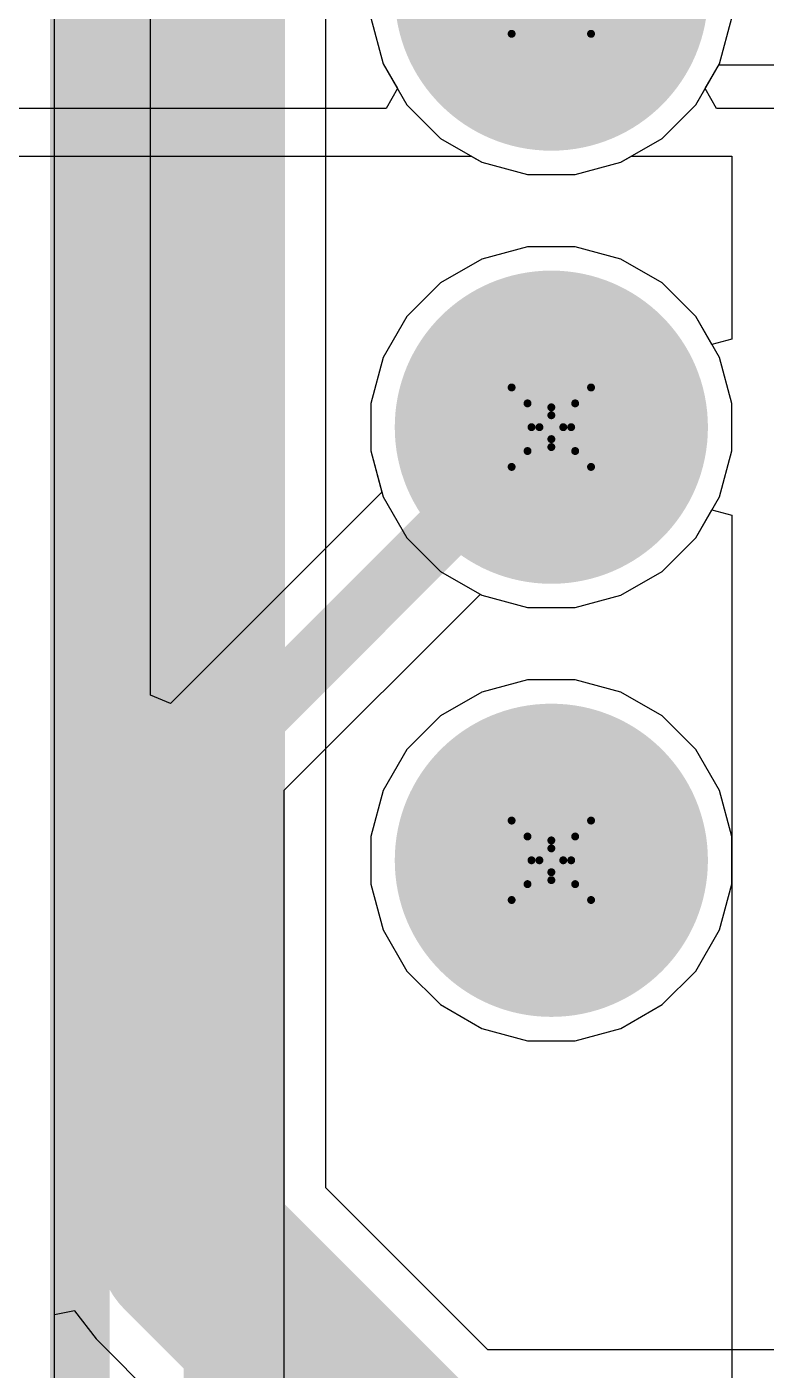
# Model space of a CAD drawing. Header units: inches. Extents: x -7 to 5163, y -3 to 5149.
# Drawn here: x 1.83 to 6.56, y 112 to 120.59 of the extents above; entities that cross this region are included whole.
import ezdxf

# ---------------------------------------------------------------- set-up
doc = ezdxf.new("R2010")
doc.units = ezdxf.units.IN
for name, color, linetype in [('Bottom Layer', 5, 'Continuous'), ('Bottom Solder', 6, 'Continuous'), ('Drill Drawing', 1, 'Continuous'), ('GND', 76, 'Continuous'), ('Multi-Layer', 9, 'Continuous'), ('Pad Holes', 156, 'Continuous'), ('PWR', 16, 'Continuous'), ('Top Layer', 1, 'Continuous'), ('Top Solder', 216, 'Continuous')]:
    doc.layers.add(name, color=color, linetype=linetype)

# ---------------------------------------------------------------- blocks, each defined once
blk = doc.blocks.new('A_DF_09_A_KG_T2S_55')
at = {"layer": 'Bottom Layer'}
h = blk.add_hatch(color=5, dxfattribs=at)
edge = h.paths.add_edge_path()
edge.add_arc((-1.385, -1.42), 0.9, 0, 360)
h = blk.add_hatch(color=5, dxfattribs=at)
edge = h.paths.add_edge_path()
edge.add_arc((1.385, -1.42), 0.9, 0, 360)
h = blk.add_hatch(color=5, dxfattribs=at)
edge = h.paths.add_edge_path()
edge.add_arc((4.155, -1.42), 0.9, 0, 360)
at = {"layer": 'Bottom Solder'}
h = blk.add_hatch(color=6, dxfattribs=at)
edge = h.paths.add_edge_path()
edge.add_arc((-1.385, -1.42), 1.0016, 0, 360)
h = blk.add_hatch(color=6, dxfattribs=at)
edge = h.paths.add_edge_path()
edge.add_arc((1.385, -1.42), 1.0016, 0, 360)
h = blk.add_hatch(color=6, dxfattribs=at)
edge = h.paths.add_edge_path()
edge.add_arc((4.155, -1.42), 1.0016, 0, 360)
at = {"layer": 'GND'}
h = blk.add_hatch(color=76, dxfattribs=at)
edge = h.paths.add_edge_path()
edge.add_arc((-1.385, -1.42), 0.9, 0, 360)
h = blk.add_hatch(color=76, dxfattribs=at)
edge = h.paths.add_edge_path()
edge.add_arc((1.385, -1.42), 0.9, 0, 360)
h = blk.add_hatch(color=76, dxfattribs=at)
edge = h.paths.add_edge_path()
edge.add_arc((4.155, -1.42), 0.9, 0, 360)
at = {"layer": 'Multi-Layer'}
h = blk.add_hatch(color=9, dxfattribs=at)
edge = h.paths.add_edge_path()
edge.add_arc((-1.385, -1.42), 0.9, 0, 360)
h = blk.add_hatch(color=9, dxfattribs=at)
edge = h.paths.add_edge_path()
edge.add_arc((1.385, -1.42), 0.9, 0, 360)
h = blk.add_hatch(color=9, dxfattribs=at)
edge = h.paths.add_edge_path()
edge.add_arc((4.155, -1.42), 0.9, 0, 360)
at = {"layer": 'Pad Holes'}
h = blk.add_hatch(color=7, dxfattribs=at)
edge = h.paths.add_edge_path()
edge.add_arc((-1.385, -1.42), 0.525, 0, 360)
h = blk.add_hatch(color=7, dxfattribs=at)
edge = h.paths.add_edge_path()
edge.add_arc((1.385, -1.42), 0.525, 0, 360)
h = blk.add_hatch(color=7, dxfattribs=at)
edge = h.paths.add_edge_path()
edge.add_arc((4.155, -1.42), 0.525, 0, 360)
at = {"layer": 'PWR'}
h = blk.add_hatch(color=16, dxfattribs=at)
edge = h.paths.add_edge_path()
edge.add_arc((-1.385, -1.42), 0.9, 0, 360)
h = blk.add_hatch(color=16, dxfattribs=at)
edge = h.paths.add_edge_path()
edge.add_arc((1.385, -1.42), 0.9, 0, 360)
h = blk.add_hatch(color=16, dxfattribs=at)
edge = h.paths.add_edge_path()
edge.add_arc((4.155, -1.42), 0.9, 0, 360)
at = {"layer": 'Top Layer'}
h = blk.add_hatch(color=1, dxfattribs=at)
edge = h.paths.add_edge_path()
edge.add_arc((-1.385, -1.42), 0.9, 0, 360)
h = blk.add_hatch(color=1, dxfattribs=at)
edge = h.paths.add_edge_path()
edge.add_arc((1.385, -1.42), 0.9, 0, 360)
h = blk.add_hatch(color=1, dxfattribs=at)
edge = h.paths.add_edge_path()
edge.add_arc((4.155, -1.42), 0.9, 0, 360)
at = {"layer": 'Top Solder'}
h = blk.add_hatch(color=216, dxfattribs=at)
edge = h.paths.add_edge_path()
edge.add_arc((-1.385, -1.42), 1.0016, 0, 360)
h = blk.add_hatch(color=216, dxfattribs=at)
edge = h.paths.add_edge_path()
edge.add_arc((1.385, -1.42), 1.0016, 0, 360)
h = blk.add_hatch(color=216, dxfattribs=at)
edge = h.paths.add_edge_path()
edge.add_arc((4.155, -1.42), 1.0016, 0, 360)

msp = doc.modelspace()

# ---------------------------------------------------------------- linework, layer by layer
at = {"layer": 'Bottom Layer'}
for p, q in [((2.0066, 106.7177), (2.0066, 176.3268)), ((3.7419, 113.1629), (3.7419, 147.1817)), ((4.03, 120.6451), (4.1086, 120.3516)), ((6.2594, 120.3516), (6.338, 120.6451)), ((4.1086, 120.3516), (4.2606, 120.0884)), ((6.1074, 120.0884), (6.2594, 120.3516)), ((4.2606, 120.0884), (4.4754, 119.8736)), ((5.8926, 119.8736), (6.1074, 120.0884)), ((4.4754, 119.8736), (4.7386, 119.7216)), ((5.6294, 119.7216), (5.8926, 119.8736)), ((4.7386, 119.7216), (5.0321, 119.643)), ((5.3359, 119.643), (5.6294, 119.7216)), ((5.0321, 119.643), (5.3359, 119.643)), ((5.0321, 119.181), (4.7386, 119.1024)), ((5.3359, 119.181), (5.0321, 119.181)), ((5.6294, 119.1024), (5.3359, 119.181)), ((4.7386, 119.1024), (4.4754, 118.9504)), ((5.8926, 118.9504), (5.6294, 119.1024)), ((4.4754, 118.9504), (4.2606, 118.7356)), ((6.1074, 118.7356), (5.8926, 118.9504)), ((4.2606, 118.7356), (4.1086, 118.4724)), ((6.2594, 118.4724), (6.1074, 118.7356)), ((4.1086, 118.4724), (4.03, 118.1789)), ((6.338, 118.1789), (6.2594, 118.4724)), ((4.03, 118.1789), (4.03, 117.8751)), ((6.338, 117.8751), (6.338, 118.1789)), ((4.03, 117.8751), (4.1086, 117.5816)), ((6.2594, 117.5816), (6.338, 117.8751)), ((4.1086, 117.5816), (4.2606, 117.3184)), ((6.1074, 117.3184), (6.2594, 117.5816)), ((4.2606, 117.3184), (4.4754, 117.1036)), ((5.8926, 117.1036), (6.1074, 117.3184)), ((4.4754, 117.1036), (4.7386, 116.9516)), ((5.6294, 116.9516), (5.8926, 117.1036)), ((4.7386, 116.9516), (5.0321, 116.873)), ((5.3359, 116.873), (5.6294, 116.9516)), ((5.0321, 116.873), (5.3359, 116.873)), ((4.7386, 116.3324), (4.4754, 116.1804)), ((5.0321, 116.411), (4.7386, 116.3324)), ((5.3359, 116.411), (5.0321, 116.411)), ((5.6294, 116.3324), (5.3359, 116.411)), ((5.8926, 116.1804), (5.6294, 116.3324)), ((4.4754, 116.1804), (4.2606, 115.9656)), ((6.1074, 115.9656), (5.8926, 116.1804)), ((4.2606, 115.9656), (4.1086, 115.7024)), ((6.2594, 115.7024), (6.1074, 115.9656)), ((4.1086, 115.7024), (4.03, 115.4089)), ((6.338, 115.4089), (6.2594, 115.7024)), ((4.03, 115.4089), (4.03, 115.1051)), ((6.338, 115.1051), (6.338, 115.4089)), ((4.03, 115.1051), (4.1086, 114.8116)), ((6.2594, 114.8116), (6.338, 115.1051)), ((4.1086, 114.8116), (4.2606, 114.5484)), ((6.1074, 114.5484), (6.2594, 114.8116)), ((4.2606, 114.5484), (4.4754, 114.3336)), ((5.8926, 114.3336), (6.1074, 114.5484)), ((4.4754, 114.3336), (4.7386, 114.1816)), ((5.6294, 114.1816), (5.8926, 114.3336)), ((4.7386, 114.1816), (5.0321, 114.103)), ((5.3359, 114.103), (5.6294, 114.1816)), ((5.0321, 114.103), (5.3359, 114.103)), ((4.7781, 112.1267), (3.7419, 113.1629)), ((2.0066, 112.3525), (2.1336, 112.3777)), ((2.1336, 112.3777), (2.1346, 112.3754)), ((2.0066, 107.9459), (2.0066, 112.3525)), ((2.1346, 112.3754), (2.2714, 112.197)), ((2.2714, 112.197), (3.8122, 110.6563)), ((6.7894, 112.1267), (4.7781, 112.1267))]:
    msp.add_line(p, q, dxfattribs=at)
for points in [[(2.8805, 112.8061, 1.2, 1.2, 0), (2.8805, 147.5385, 1.2, 1.2, 0)], [(2.8805, 112.8061, 1.2, 1.2, 0), (4.4213, 111.2654, 1.2, 1.2, 0)]]:
    msp.add_lwpolyline(points, format="xyseb", dxfattribs=at)
msp.add_lwpolyline([(2.5805, 112.8061, 0.6, 0.6, 1), (3.1805, 112.8061, 0.6, 0.6, 1)], format="xyseb", close=True, dxfattribs=at)
msp.add_lwpolyline([(2.5805, 112.8061, 0.6, 0.6, 1), (3.1805, 112.8061, 0.6, 0.6, 1)], format="xyseb", close=True, dxfattribs=at)
at = {"layer": 'Drill Drawing'}
for points in [[(4.93, 120.543, 0.0508, 0.0508, 0), (5.057, 120.797, 0.0508, 0.0508, 0)], [(5.311, 120.797, 0.0508, 0.0508, 0), (5.438, 120.543, 0.0508, 0.0508, 0)], [(4.93, 120.543, 0.0508, 0.0508, 0), (5.184, 120.67, 0.0508, 0.0508, 0)], [(5.184, 120.67, 0.0508, 0.0508, 0), (5.438, 120.543, 0.0508, 0.0508, 0)], [(4.93, 118.281, 0.0508, 0.0508, 0), (5.184, 118.154, 0.0508, 0.0508, 0)], [(4.93, 118.281, 0.0508, 0.0508, 0), (5.057, 118.027, 0.0508, 0.0508, 0)], [(5.184, 118.154, 0.0508, 0.0508, 0), (5.438, 118.281, 0.0508, 0.0508, 0)], [(5.311, 118.027, 0.0508, 0.0508, 0), (5.438, 118.281, 0.0508, 0.0508, 0)], [(5.0316, 118.1794, 0.0508, 0.0508, 0), (5.184, 118.1032, 0.0508, 0.0508, 0)], [(5.0316, 118.1794, 0.0508, 0.0508, 0), (5.1078, 118.027, 0.0508, 0.0508, 0)], [(5.184, 118.1032, 0.0508, 0.0508, 0), (5.3364, 118.1794, 0.0508, 0.0508, 0)], [(5.2602, 118.027, 0.0508, 0.0508, 0), (5.3364, 118.1794, 0.0508, 0.0508, 0)], [(4.93, 117.773, 0.0508, 0.0508, 0), (5.057, 118.027, 0.0508, 0.0508, 0)], [(5.0316, 117.8746, 0.0508, 0.0508, 0), (5.1078, 118.027, 0.0508, 0.0508, 0)], [(5.2602, 118.027, 0.0508, 0.0508, 0), (5.3364, 117.8746, 0.0508, 0.0508, 0)], [(5.311, 118.027, 0.0508, 0.0508, 0), (5.438, 117.773, 0.0508, 0.0508, 0)], [(5.0316, 117.8746, 0.0508, 0.0508, 0), (5.184, 117.9508, 0.0508, 0.0508, 0)], [(5.184, 117.9508, 0.0508, 0.0508, 0), (5.3364, 117.8746, 0.0508, 0.0508, 0)], [(4.93, 117.773, 0.0508, 0.0508, 0), (5.184, 117.9, 0.0508, 0.0508, 0)], [(5.184, 117.9, 0.0508, 0.0508, 0), (5.438, 117.773, 0.0508, 0.0508, 0)], [(4.93, 115.511, 0.0508, 0.0508, 0), (5.184, 115.384, 0.0508, 0.0508, 0)], [(4.93, 115.511, 0.0508, 0.0508, 0), (5.057, 115.257, 0.0508, 0.0508, 0)], [(5.184, 115.384, 0.0508, 0.0508, 0), (5.438, 115.511, 0.0508, 0.0508, 0)], [(5.311, 115.257, 0.0508, 0.0508, 0), (5.438, 115.511, 0.0508, 0.0508, 0)], [(5.0316, 115.4094, 0.0508, 0.0508, 0), (5.184, 115.3332, 0.0508, 0.0508, 0)], [(5.0316, 115.4094, 0.0508, 0.0508, 0), (5.1078, 115.257, 0.0508, 0.0508, 0)], [(5.184, 115.3332, 0.0508, 0.0508, 0), (5.3364, 115.4094, 0.0508, 0.0508, 0)], [(5.2602, 115.257, 0.0508, 0.0508, 0), (5.3364, 115.4094, 0.0508, 0.0508, 0)], [(4.93, 115.003, 0.0508, 0.0508, 0), (5.057, 115.257, 0.0508, 0.0508, 0)], [(5.0316, 115.1046, 0.0508, 0.0508, 0), (5.1078, 115.257, 0.0508, 0.0508, 0)], [(5.2602, 115.257, 0.0508, 0.0508, 0), (5.3364, 115.1046, 0.0508, 0.0508, 0)], [(5.311, 115.257, 0.0508, 0.0508, 0), (5.438, 115.003, 0.0508, 0.0508, 0)], [(4.93, 115.003, 0.0508, 0.0508, 0), (5.184, 115.13, 0.0508, 0.0508, 0)], [(5.0316, 115.1046, 0.0508, 0.0508, 0), (5.184, 115.1808, 0.0508, 0.0508, 0)], [(5.184, 115.1808, 0.0508, 0.0508, 0), (5.3364, 115.1046, 0.0508, 0.0508, 0)], [(5.184, 115.13, 0.0508, 0.0508, 0), (5.438, 115.003, 0.0508, 0.0508, 0)]]:
    msp.add_lwpolyline(points, format="xyseb", dxfattribs=at)
for points in [[(4.9173, 120.543, 0.0254, 0.0254, 1), (4.9427, 120.543, 0.0254, 0.0254, 1)], [(4.9173, 120.543, 0.0254, 0.0254, 1), (4.9427, 120.543, 0.0254, 0.0254, 1)], [(5.4253, 120.543, 0.0254, 0.0254, 1), (5.4507, 120.543, 0.0254, 0.0254, 1)], [(5.4253, 120.543, 0.0254, 0.0254, 1), (5.4507, 120.543, 0.0254, 0.0254, 1)], [(4.9173, 118.281, 0.0254, 0.0254, 1), (4.9427, 118.281, 0.0254, 0.0254, 1)], [(4.9173, 118.281, 0.0254, 0.0254, 1), (4.9427, 118.281, 0.0254, 0.0254, 1)], [(5.4253, 118.281, 0.0254, 0.0254, 1), (5.4507, 118.281, 0.0254, 0.0254, 1)], [(5.4253, 118.281, 0.0254, 0.0254, 1), (5.4507, 118.281, 0.0254, 0.0254, 1)], [(5.0189, 118.1794, 0.0254, 0.0254, 1), (5.0443, 118.1794, 0.0254, 0.0254, 1)], [(5.0189, 118.1794, 0.0254, 0.0254, 1), (5.0443, 118.1794, 0.0254, 0.0254, 1)], [(5.1713, 118.154, 0.0254, 0.0254, 1), (5.1967, 118.154, 0.0254, 0.0254, 1)], [(5.1713, 118.154, 0.0254, 0.0254, 1), (5.1967, 118.154, 0.0254, 0.0254, 1)], [(5.3237, 118.1794, 0.0254, 0.0254, 1), (5.3491, 118.1794, 0.0254, 0.0254, 1)], [(5.3237, 118.1794, 0.0254, 0.0254, 1), (5.3491, 118.1794, 0.0254, 0.0254, 1)], [(5.0443, 118.027, 0.0254, 0.0254, 1), (5.0697, 118.027, 0.0254, 0.0254, 1)], [(5.0443, 118.027, 0.0254, 0.0254, 1), (5.0697, 118.027, 0.0254, 0.0254, 1)], [(5.0951, 118.027, 0.0254, 0.0254, 1), (5.1205, 118.027, 0.0254, 0.0254, 1)], [(5.0951, 118.027, 0.0254, 0.0254, 1), (5.1205, 118.027, 0.0254, 0.0254, 1)], [(5.1713, 118.1032, 0.0254, 0.0254, 1), (5.1967, 118.1032, 0.0254, 0.0254, 1)], [(5.1713, 118.1032, 0.0254, 0.0254, 1), (5.1967, 118.1032, 0.0254, 0.0254, 1)], [(5.2475, 118.027, 0.0254, 0.0254, 1), (5.2729, 118.027, 0.0254, 0.0254, 1)], [(5.2475, 118.027, 0.0254, 0.0254, 1), (5.2729, 118.027, 0.0254, 0.0254, 1)], [(5.2983, 118.027, 0.0254, 0.0254, 1), (5.3237, 118.027, 0.0254, 0.0254, 1)], [(5.2983, 118.027, 0.0254, 0.0254, 1), (5.3237, 118.027, 0.0254, 0.0254, 1)], [(5.1713, 117.9508, 0.0254, 0.0254, 1), (5.1967, 117.9508, 0.0254, 0.0254, 1)], [(5.1713, 117.9508, 0.0254, 0.0254, 1), (5.1967, 117.9508, 0.0254, 0.0254, 1)], [(5.0189, 117.8746, 0.0254, 0.0254, 1), (5.0443, 117.8746, 0.0254, 0.0254, 1)], [(5.0189, 117.8746, 0.0254, 0.0254, 1), (5.0443, 117.8746, 0.0254, 0.0254, 1)], [(5.1713, 117.9, 0.0254, 0.0254, 1), (5.1967, 117.9, 0.0254, 0.0254, 1)], [(5.1713, 117.9, 0.0254, 0.0254, 1), (5.1967, 117.9, 0.0254, 0.0254, 1)], [(5.3237, 117.8746, 0.0254, 0.0254, 1), (5.3491, 117.8746, 0.0254, 0.0254, 1)], [(5.3237, 117.8746, 0.0254, 0.0254, 1), (5.3491, 117.8746, 0.0254, 0.0254, 1)], [(4.9173, 117.773, 0.0254, 0.0254, 1), (4.9427, 117.773, 0.0254, 0.0254, 1)], [(4.9173, 117.773, 0.0254, 0.0254, 1), (4.9427, 117.773, 0.0254, 0.0254, 1)], [(5.4253, 117.773, 0.0254, 0.0254, 1), (5.4507, 117.773, 0.0254, 0.0254, 1)], [(5.4253, 117.773, 0.0254, 0.0254, 1), (5.4507, 117.773, 0.0254, 0.0254, 1)], [(4.9173, 115.511, 0.0254, 0.0254, 1), (4.9427, 115.511, 0.0254, 0.0254, 1)], [(4.9173, 115.511, 0.0254, 0.0254, 1), (4.9427, 115.511, 0.0254, 0.0254, 1)], [(5.4253, 115.511, 0.0254, 0.0254, 1), (5.4507, 115.511, 0.0254, 0.0254, 1)], [(5.4253, 115.511, 0.0254, 0.0254, 1), (5.4507, 115.511, 0.0254, 0.0254, 1)], [(5.0189, 115.4094, 0.0254, 0.0254, 1), (5.0443, 115.4094, 0.0254, 0.0254, 1)], [(5.0189, 115.4094, 0.0254, 0.0254, 1), (5.0443, 115.4094, 0.0254, 0.0254, 1)], [(5.1713, 115.384, 0.0254, 0.0254, 1), (5.1967, 115.384, 0.0254, 0.0254, 1)], [(5.1713, 115.384, 0.0254, 0.0254, 1), (5.1967, 115.384, 0.0254, 0.0254, 1)], [(5.3237, 115.4094, 0.0254, 0.0254, 1), (5.3491, 115.4094, 0.0254, 0.0254, 1)], [(5.3237, 115.4094, 0.0254, 0.0254, 1), (5.3491, 115.4094, 0.0254, 0.0254, 1)], [(5.1713, 115.3332, 0.0254, 0.0254, 1), (5.1967, 115.3332, 0.0254, 0.0254, 1)], [(5.1713, 115.3332, 0.0254, 0.0254, 1), (5.1967, 115.3332, 0.0254, 0.0254, 1)], [(5.0443, 115.257, 0.0254, 0.0254, 1), (5.0697, 115.257, 0.0254, 0.0254, 1)], [(5.0443, 115.257, 0.0254, 0.0254, 1), (5.0697, 115.257, 0.0254, 0.0254, 1)], [(5.0951, 115.257, 0.0254, 0.0254, 1), (5.1205, 115.257, 0.0254, 0.0254, 1)], [(5.0951, 115.257, 0.0254, 0.0254, 1), (5.1205, 115.257, 0.0254, 0.0254, 1)], [(5.2475, 115.257, 0.0254, 0.0254, 1), (5.2729, 115.257, 0.0254, 0.0254, 1)], [(5.2475, 115.257, 0.0254, 0.0254, 1), (5.2729, 115.257, 0.0254, 0.0254, 1)], [(5.2983, 115.257, 0.0254, 0.0254, 1), (5.3237, 115.257, 0.0254, 0.0254, 1)], [(5.2983, 115.257, 0.0254, 0.0254, 1), (5.3237, 115.257, 0.0254, 0.0254, 1)], [(5.0189, 115.1046, 0.0254, 0.0254, 1), (5.0443, 115.1046, 0.0254, 0.0254, 1)], [(5.0189, 115.1046, 0.0254, 0.0254, 1), (5.0443, 115.1046, 0.0254, 0.0254, 1)], [(5.1713, 115.1808, 0.0254, 0.0254, 1), (5.1967, 115.1808, 0.0254, 0.0254, 1)], [(5.1713, 115.1808, 0.0254, 0.0254, 1), (5.1967, 115.1808, 0.0254, 0.0254, 1)], [(5.1713, 115.13, 0.0254, 0.0254, 1), (5.1967, 115.13, 0.0254, 0.0254, 1)], [(5.1713, 115.13, 0.0254, 0.0254, 1), (5.1967, 115.13, 0.0254, 0.0254, 1)], [(5.3237, 115.1046, 0.0254, 0.0254, 1), (5.3491, 115.1046, 0.0254, 0.0254, 1)], [(5.3237, 115.1046, 0.0254, 0.0254, 1), (5.3491, 115.1046, 0.0254, 0.0254, 1)], [(4.9173, 115.003, 0.0254, 0.0254, 1), (4.9427, 115.003, 0.0254, 0.0254, 1)], [(4.9173, 115.003, 0.0254, 0.0254, 1), (4.9427, 115.003, 0.0254, 0.0254, 1)], [(5.4253, 115.003, 0.0254, 0.0254, 1), (5.4507, 115.003, 0.0254, 0.0254, 1)], [(5.4253, 115.003, 0.0254, 0.0254, 1), (5.4507, 115.003, 0.0254, 0.0254, 1)]]:
    msp.add_lwpolyline(points, format="xyseb", close=True, dxfattribs=at)
at = {"layer": 'GND'}
for p, q in [((4.03, 120.6451), (4.1086, 120.3516)), ((6.2594, 120.3516), (6.338, 120.6451)), ((4.1086, 120.3516), (4.2606, 120.0884)), ((6.1074, 120.0884), (6.2594, 120.3516)), ((4.2606, 120.0884), (4.4754, 119.8736)), ((5.8926, 119.8736), (6.1074, 120.0884)), ((4.4754, 119.8736), (4.7386, 119.7216)), ((5.6294, 119.7216), (5.8926, 119.8736)), ((4.7386, 119.7216), (5.0321, 119.643)), ((5.3359, 119.643), (5.6294, 119.7216)), ((5.0321, 119.643), (5.3359, 119.643)), ((5.0321, 119.181), (4.7386, 119.1024)), ((5.3359, 119.181), (5.0321, 119.181)), ((5.6294, 119.1024), (5.3359, 119.181)), ((4.7386, 119.1024), (4.4754, 118.9504)), ((5.8926, 118.9504), (5.6294, 119.1024)), ((4.4754, 118.9504), (4.2606, 118.7356)), ((6.1074, 118.7356), (5.8926, 118.9504)), ((4.2606, 118.7356), (4.1086, 118.4724)), ((6.2594, 118.4724), (6.1074, 118.7356)), ((4.1086, 118.4724), (4.03, 118.1789)), ((6.338, 118.1789), (6.2594, 118.4724)), ((4.03, 118.1789), (4.03, 117.8751)), ((6.338, 117.8751), (6.338, 118.1789)), ((4.03, 117.8751), (4.1086, 117.5816)), ((6.2594, 117.5816), (6.338, 117.8751)), ((4.1086, 117.5816), (4.2606, 117.3184)), ((6.1074, 117.3184), (6.2594, 117.5816)), ((4.2606, 117.3184), (4.4754, 117.1036)), ((5.8926, 117.1036), (6.1074, 117.3184)), ((4.4754, 117.1036), (4.7386, 116.9516)), ((5.6294, 116.9516), (5.8926, 117.1036)), ((4.7386, 116.9516), (5.0321, 116.873)), ((5.3359, 116.873), (5.6294, 116.9516)), ((5.0321, 116.873), (5.3359, 116.873)), ((4.7386, 116.3324), (4.4754, 116.1804)), ((5.0321, 116.411), (4.7386, 116.3324)), ((5.3359, 116.411), (5.0321, 116.411)), ((5.6294, 116.3324), (5.3359, 116.411)), ((5.8926, 116.1804), (5.6294, 116.3324)), ((4.4754, 116.1804), (4.2606, 115.9656)), ((6.1074, 115.9656), (5.8926, 116.1804)), ((4.2606, 115.9656), (4.1086, 115.7024)), ((6.2594, 115.7024), (6.1074, 115.9656)), ((4.1086, 115.7024), (4.03, 115.4089)), ((6.338, 115.4089), (6.2594, 115.7024)), ((4.03, 115.4089), (4.03, 115.1051)), ((6.338, 115.1051), (6.338, 115.4089)), ((4.03, 115.1051), (4.1086, 114.8116)), ((6.2594, 114.8116), (6.338, 115.1051)), ((4.1086, 114.8116), (4.2606, 114.5484)), ((6.1074, 114.5484), (6.2594, 114.8116)), ((4.2606, 114.5484), (4.4754, 114.3336)), ((5.8926, 114.3336), (6.1074, 114.5484)), ((4.4754, 114.3336), (4.7386, 114.1816)), ((5.6294, 114.1816), (5.8926, 114.3336)), ((4.7386, 114.1816), (5.0321, 114.103)), ((5.3359, 114.103), (5.6294, 114.1816)), ((5.0321, 114.103), (5.3359, 114.103))]:
    msp.add_line(p, q, dxfattribs=at)
at = {"layer": 'PWR'}
for p, q in [((4.03, 120.6451), (4.1086, 120.3516)), ((6.2594, 120.3516), (6.338, 120.6451)), ((4.1086, 120.3516), (4.2003, 120.1928)), ((6.1677, 120.1928), (6.2594, 120.3516)), ((4.2003, 120.1928), (4.127, 120.0658)), ((6.241, 120.0658), (6.1677, 120.1928)), ((4.127, 120.0658), (-2.7865, 120.0658)), ((7.069, 120.0658), (6.241, 120.0658)), ((-2.7865, 119.761), (4.6704, 119.761)), ((4.6704, 119.761), (4.7386, 119.7216)), ((4.7386, 119.7216), (5.0321, 119.643)), ((5.3359, 119.643), (5.6294, 119.7216)), ((5.6294, 119.7216), (5.6976, 119.761)), ((5.6976, 119.761), (6.338, 119.761)), ((6.338, 119.761), (6.338, 118.5902)), ((5.0321, 119.643), (5.3359, 119.643)), ((5.0321, 119.181), (4.7386, 119.1024)), ((5.3359, 119.181), (5.0321, 119.181)), ((5.6294, 119.1024), (5.3359, 119.181)), ((4.7386, 119.1024), (4.4754, 118.9504)), ((5.8926, 118.9504), (5.6294, 119.1024)), ((4.4754, 118.9504), (4.2606, 118.7356)), ((6.1074, 118.7356), (5.8926, 118.9504)), ((4.2606, 118.7356), (4.1086, 118.4724)), ((6.211, 118.5562), (6.1074, 118.7356)), ((6.338, 118.5902), (6.211, 118.5562)), ((4.1086, 118.4724), (4.03, 118.1789)), ((4.03, 118.1789), (4.03, 117.8751)), ((4.03, 117.8751), (4.1086, 117.5816)), ((4.1086, 117.5816), (4.2606, 117.3184)), ((6.1074, 117.3184), (6.211, 117.4978)), ((6.211, 117.4978), (6.338, 117.4638)), ((6.338, 117.4638), (6.338, 109.2214)), ((4.2606, 117.3184), (4.4754, 117.1036)), ((5.8926, 117.1036), (6.1074, 117.3184)), ((4.4754, 117.1036), (4.7386, 116.9516)), ((5.6294, 116.9516), (5.8926, 117.1036)), ((4.7386, 116.9516), (5.0321, 116.873)), ((5.3359, 116.873), (5.6294, 116.9516)), ((5.0321, 116.873), (5.3359, 116.873))]:
    msp.add_line(p, q, dxfattribs=at)
at = {"layer": 'Top Layer'}
for p, q in [((2.6209, 116.3123), (2.6209, 154.2651)), ((4.03, 120.6451), (4.1086, 120.3516)), ((4.1086, 120.3516), (4.2606, 120.0884)), ((6.1074, 120.0884), (6.2549, 120.3438)), ((6.2549, 120.3438), (7.1442, 120.3438)), ((4.2606, 120.0884), (4.4754, 119.8736)), ((5.8926, 119.8736), (6.1074, 120.0884)), ((4.4754, 119.8736), (4.7386, 119.7216)), ((5.6294, 119.7216), (5.8926, 119.8736)), ((4.7386, 119.7216), (5.0321, 119.643)), ((5.3359, 119.643), (5.6294, 119.7216)), ((5.0321, 119.643), (5.3359, 119.643)), ((5.0321, 119.181), (4.7386, 119.1024)), ((5.3359, 119.181), (5.0321, 119.181)), ((5.6294, 119.1024), (5.3359, 119.181)), ((4.7386, 119.1024), (4.4754, 118.9504)), ((5.8926, 118.9504), (5.6294, 119.1024)), ((4.4754, 118.9504), (4.2606, 118.7356)), ((6.1074, 118.7356), (5.8926, 118.9504)), ((4.2606, 118.7356), (4.1086, 118.4724)), ((6.2594, 118.4724), (6.1074, 118.7356)), ((4.1086, 118.4724), (4.03, 118.1789)), ((6.338, 118.1789), (6.2594, 118.4724)), ((4.03, 118.1789), (4.03, 117.8751)), ((6.338, 117.8751), (6.338, 118.1789)), ((4.03, 117.8751), (4.1004, 117.6122)), ((6.2594, 117.5816), (6.338, 117.8751)), ((4.1004, 117.6122), (2.7479, 116.2597)), ((6.1074, 117.3184), (6.2594, 117.5816)), ((5.8926, 117.1036), (6.1074, 117.3184)), ((5.6294, 116.9516), (5.8926, 117.1036)), ((3.4758, 115.7057), (4.7279, 116.9578)), ((4.7279, 116.9578), (4.7386, 116.9516)), ((4.7386, 116.9516), (5.0321, 116.873)), ((5.3359, 116.873), (5.6294, 116.9516)), ((5.0321, 116.873), (5.3359, 116.873)), ((4.7386, 116.3324), (4.4754, 116.1804)), ((5.0321, 116.411), (4.7386, 116.3324)), ((5.3359, 116.411), (5.0321, 116.411)), ((5.6294, 116.3324), (5.3359, 116.411)), ((5.8926, 116.1804), (5.6294, 116.3324)), ((2.7479, 116.2597), (2.6209, 116.3123)), ((4.4754, 116.1804), (4.2606, 115.9656)), ((6.1074, 115.9656), (5.8926, 116.1804)), ((4.2606, 115.9656), (4.1086, 115.7024)), ((6.2594, 115.7024), (6.1074, 115.9656)), ((3.4758, 106.1948), (3.4758, 115.7057)), ((4.1086, 115.7024), (4.03, 115.4089)), ((6.338, 115.4089), (6.2594, 115.7024)), ((4.03, 115.4089), (4.03, 115.1051)), ((6.338, 115.1051), (6.338, 115.4089)), ((4.03, 115.1051), (4.1086, 114.8116)), ((6.2594, 114.8116), (6.338, 115.1051)), ((4.1086, 114.8116), (4.2606, 114.5484)), ((6.1074, 114.5484), (6.2594, 114.8116)), ((4.2606, 114.5484), (4.4754, 114.3336)), ((5.8926, 114.3336), (6.1074, 114.5484)), ((4.4754, 114.3336), (4.7386, 114.1816)), ((5.6294, 114.1816), (5.8926, 114.3336)), ((4.7386, 114.1816), (5.0321, 114.103)), ((5.3359, 114.103), (5.6294, 114.1816)), ((5.0321, 114.103), (5.3359, 114.103))]:
    msp.add_line(p, q, dxfattribs=at)
for points in [[(2.1677, 105.6972, 0.381, 0.381, 0), (2.1677, 154.4528, 0.381, 0.381, 0)], [(3.0226, 115.8934, 0.381, 0.381, 0), (5.1562, 118.027, 0.381, 0.381, 0)], [(5.1562, 118.027, 0.381, 0.381, 0), (5.184, 118.027, 0.381, 0.381, 0)], [(3.0226, 106.0071, 0.381, 0.381, 0), (3.0226, 115.8934, 0.381, 0.381, 0)]]:
    msp.add_lwpolyline(points, format="xyseb", dxfattribs=at)
for points in [[(5.061, 118.027, 0.1905, 0.1905, 1), (5.2515, 118.027, 0.1905, 0.1905, 1)], [(5.061, 118.027, 0.1905, 0.1905, 1), (5.2515, 118.027, 0.1905, 0.1905, 1)], [(5.0888, 118.027, 0.1905, 0.1905, 1), (5.2793, 118.027, 0.1905, 0.1905, 1)], [(2.9274, 115.8934, 0.1905, 0.1905, 1), (3.1178, 115.8934, 0.1905, 0.1905, 1)], [(2.9274, 115.8934, 0.1905, 0.1905, 1), (3.1178, 115.8934, 0.1905, 0.1905, 1)]]:
    msp.add_lwpolyline(points, format="xyseb", close=True, dxfattribs=at)

# ---------------------------------------------------------------- block references
at = {"rotation": 270}
msp.add_blockref('A_DF_09_A_KG_T2S_55', (6.604, 119.412), dxfattribs=at)

doc.saveas('drawing.dxf')
